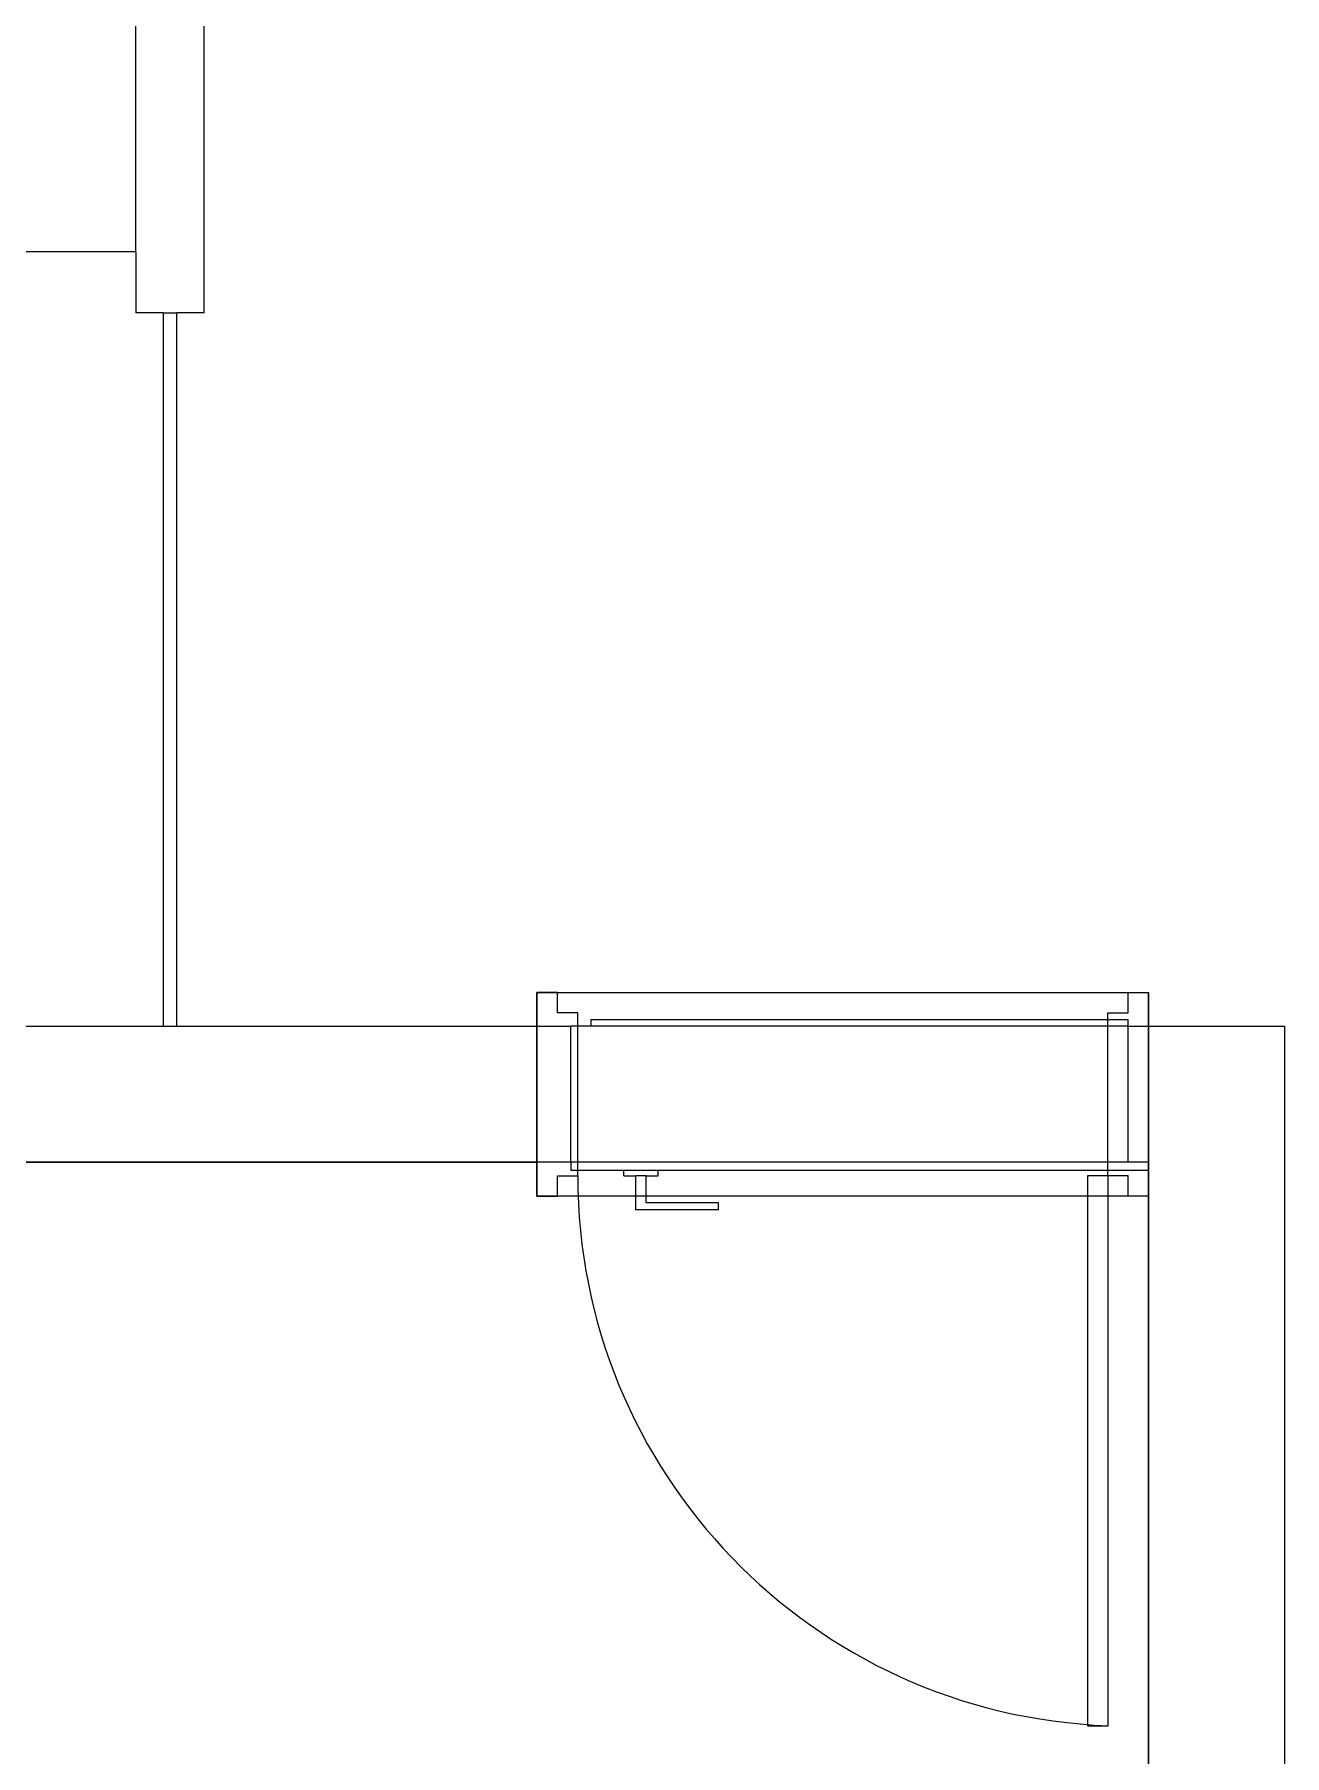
# Model space of a CAD drawing. Header units: millimetres. Extents: x -41292 to 298682, y -22072 to 33155.
# Drawn here: x 27295 to 29135, y 5477 to 8011 of the extents above; entities that cross this region are included whole.
import ezdxf

# ---------------------------------------------------------------- set-up
doc = ezdxf.new("R2010")
doc.units = ezdxf.units.MM
for name, color, linetype in [('벽1', 2, 'Continuous'), ('창호', 4, 'Continuous'), ('틀', 8, 'Continuous')]:
    doc.layers.add(name, color=color, linetype=linetype)

# ---------------------------------------------------------------- blocks, each defined once
blk = doc.blocks.new('AHSISHEUD')
for p, q in [((28072, 25338.7), (28072, 25728.7)), ((28172, 25728.7), (28172, 25248.7)), ((28072, 25338.7), (25972, 25338.7)), ((28072, 25338.7), (28072, 25248.7)), ((28112, 25248.7), (28072, 25248.7)), ((28112, 25248.7), (28132, 25248.7)), ((28112, 25248.7), (28112, 24198.7)), ((28172, 25248.7), (28132, 25248.7)), ((28132, 24198.7), (28132, 25248.7)), ((25972, 24198.7), (28112, 24198.7)), ((28112, 24198.7), (28132, 24198.7)), ((28132, 24198.7), (28712, 24198.7)), ((28712, 23998.7), (28712, 24198.7)), ((28742, 24198.7), (28712, 24198.7)), ((28742, 24198.7), (28742, 24208.7)), ((28742, 24208.7), (29532, 24208.7)), ((29532, 24198.7), (28742, 24198.7)), ((29532, 24198.7), (29532, 24208.7)), ((29532, 24198.7), (29762, 24198.7)), ((29532, 23998.7), (29532, 24198.7)), ((29762, 24198.7), (29762, 18738.7)), ((28712, 23998.7), (26622, 23998.7)), ((28712, 23998.7), (28712, 23986.7)), ((29532, 23998.7), (28712, 23998.7)), ((29562, 23998.7), (29532, 23998.7)), ((29562, 23998.7), (29562, 23986.7)), ((28712, 23986.7), (28790, 23986.7)), ((28790, 23978.7), (28790, 23986.7)), ((28790, 23986.7), (28840.6, 23986.7)), ((28790, 23978.7), (28807.7, 23978.7)), ((28807.7, 23928.7), (28807.7, 23978.7)), ((28822.9, 23978.7), (28807.7, 23978.7)), ((28822.9, 23938.7), (28822.9, 23978.7)), ((28822.9, 23978.7), (28840.6, 23978.7)), ((28840.6, 23978.7), (28840.6, 23986.7)), ((28840.6, 23986.7), (29562, 23986.7)), ((29562, 22806.7), (29562, 23986.7)), ((28929, 23928.7), (28807.7, 23928.7)), ((28929, 23938.7), (28822.9, 23938.7)), ((28929, 23928.7), (28929, 23938.7))]:
    blk.add_line(p, q)

msp = doc.modelspace()

# ---------------------------------------------------------------- linework, layer by layer
at = {"layer": '벽1'}
for p, q in [((27244.67, 6550.58), (28034.67, 6550.58)), ((28034.67, 6350.58), (28034.67, 6550.58)), ((28934.67, 6550.58), (29134.67, 6550.58)), ((28934.67, 6350.58), (28934.67, 6550.58)), ((29134.67, 6550.58), (29134.67, 2880.58)), ((25344.67, 6350.58), (28034.67, 6350.58)), ((28934.67, 6350.58), (28934.67, 1090.58))]:
    msp.add_line(p, q, dxfattribs=at)
at = {"layer": '창호'}
msp.add_arc((28904.67, 6330.58), 810, 180, 267.87745, dxfattribs=at)
at = {"layer": '틀'}
for p, q in [((28034.67, 6600.58), (28934.67, 6600.58)), ((28034.67, 6300.58), (28034.67, 6600.58)), ((28934.67, 6600.58), (28934.67, 6300.58)), ((28934.67, 6300.58), (28934.67, 6600.58)), ((28844.67, 6330.58), (28844.67, 5521.14)), ((28874.67, 6330.58), (28844.67, 6330.58)), ((28874.67, 6330.58), (28874.67, 5520.58)), ((28934.67, 6300.58), (28034.67, 6300.58)), ((28874.67, 5520.58), (28844.67, 5520.58))]:
    msp.add_line(p, q, dxfattribs=at)
for points in [[(28034.67, 6300.58), (28064.67, 6300.58), (28064.67, 6330.58), (28094.67, 6330.58), (28094.67, 6570.58), (28064.67, 6570.58), (28064.67, 6600.58), (28034.67, 6600.58), (28034.67, 6300.58)], [(28934.67, 6300.58), (28904.67, 6300.58), (28904.67, 6330.58), (28874.67, 6330.58), (28874.67, 6570.58), (28904.67, 6570.58), (28904.67, 6600.58), (28934.67, 6600.58), (28934.67, 6300.58)]]:
    msp.add_lwpolyline(points, dxfattribs=at)

# ---------------------------------------------------------------- block references
msp.add_blockref('AHSISHEUD', (-627.37, -17648.09))

doc.saveas('drawing.dxf')
